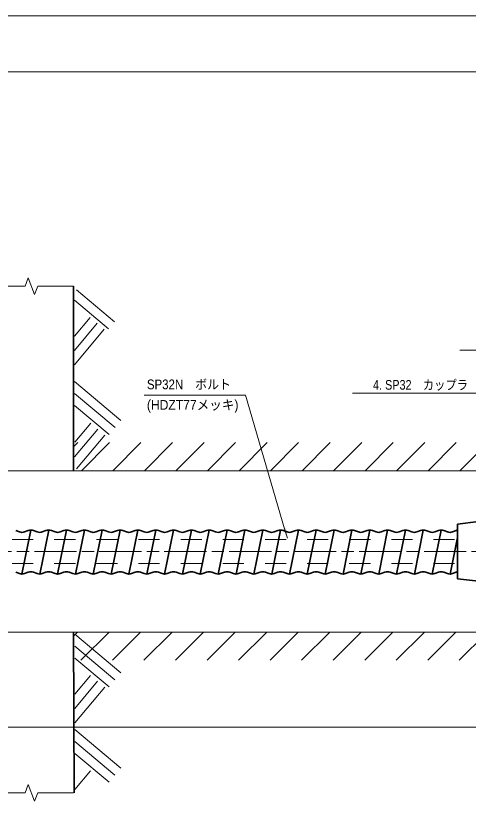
# Model space of a CAD drawing. Units: millimetres at full size, sheet at 1:2.5; details may follow other scales. Extents: x 1983 to 3663, y 1382 to 2584.
# Drawn here: x 2348 to 2670, y 2025 to 2584 of the extents above; entities that cross this region are included whole.
import ezdxf
from ezdxf.enums import TextEntityAlignment as Align

# ---------------------------------------------------------------- set-up
doc = ezdxf.new("R2010")
doc.units = ezdxf.units.MM
doc.header["$LTSCALE"] = 2.5
doc.linetypes.add('CHAIN', pattern=[18.5, 12, -1.5, 3.5, -1.5])
doc.linetypes.add('DASHED_SPACED', pattern=[12, 6, -6])
for name, color, linetype, lineweight in [('1外形線', 7, 'Continuous', 35), ('2細い実線', 3, 'Continuous', 20), ('3隠れ線', 2, 'DASHED_SPACED', 13), ('4中心線', 1, 'CHAIN', 15), ('6寸法線', 4, 'Continuous', 13), ('7 枠・タイトル', 7, 'Continuous', 13)]:
    doc.layers.add(name, color=color, linetype=linetype, lineweight=lineweight)
doc.styles.add('ＭＳ Ｐゴシック', font='')
doc.styles.get('ＭＳ Ｐゴシック').set_extended_font_data('MS PGothic')
pattern_1 = [(45, (2517.183, 2315.113), (-11.22532, 11.22532), [])]

# ---------------------------------------------------------------- blocks, each defined once
blk = doc.blocks.new('filled_arrow')
at = {"color": 0, "linetype": 'Continuous', "lineweight": -2}
blk.add_solid([(7.5, 1.25), (0, 0), (7.5, -1.25)], dxfattribs=at)

msp = doc.modelspace()

# ---------------------------------------------------------------- hatches: boundary and pattern name
at = {"layer": '2細い実線', "lineweight": 13}
h = msp.add_hatch(dxfattribs=at)
h.set_pattern_fill('USER', color=256, style=0, pattern_type=2)
h.set_pattern_definition(pattern_1)
h.paths.add_polyline_path([(2389.376, 2260.237), (2389.376, 2280.237), (3523.465, 2280.237), (3523.465, 2260.237), (3073.725, 2260.237), (3073.725, 2267.737), (3063.725, 2267.737), (3063.725, 2260.237)])
h = msp.add_hatch(dxfattribs=at)
h.set_pattern_fill('USER', color=256, style=0, pattern_type=2)
h.set_pattern_definition(pattern_1)
h.paths.add_polyline_path([(2389.547, 2125.237), (2389.482, 2145.237), (3063.725, 2145.237), (3063.725, 2137.737), (3073.725, 2137.737), (3073.725, 2145.237), (3523.465, 2145.237), (3523.465, 2125.237)])

# ---------------------------------------------------------------- linework, layer by layer
at = {"layer": '1外形線'}
for p, q in [((2389.376, 2391.621), (2389.376, 2260.237)), ((2677.745, 2223.937), (2662.745, 2222.237)), ((2662.745, 2222.237), (2662.745, 2183.237)), ((2348.224, 2217.64), (2350.886, 2216.593)), ((2359.016, 2217.951), (2352.666, 2186.611)), ((2354.423, 2216.593), (2357.087, 2217.632)), ((2360.924, 2217.64), (2363.586, 2216.593)), ((2371.693, 2217.951), (2365.343, 2186.611)), ((2367.123, 2216.593), (2369.787, 2217.632)), ((2373.624, 2217.64), (2376.286, 2216.593)), ((2384.405, 2217.951), (2378.043, 2186.611)), ((2379.823, 2216.593), (2382.487, 2217.632)), ((2386.324, 2217.64), (2388.986, 2216.593)), ((2397.093, 2217.951), (2390.743, 2186.611)), ((2392.523, 2216.593), (2395.187, 2217.632)), ((2399.024, 2217.64), (2401.686, 2216.593)), ((2409.793, 2217.951), (2403.443, 2186.611)), ((2405.223, 2216.593), (2407.887, 2217.632)), ((2411.724, 2217.64), (2414.386, 2216.593)), ((2422.505, 2217.951), (2416.143, 2186.611)), ((2417.923, 2216.593), (2420.587, 2217.632)), ((2424.424, 2217.64), (2427.086, 2216.593)), ((2435.193, 2217.951), (2428.843, 2186.611)), ((2430.623, 2216.593), (2433.287, 2217.632)), ((2437.124, 2217.64), (2439.786, 2216.593)), ((2447.893, 2217.951), (2441.543, 2186.611)), ((2443.323, 2216.593), (2445.987, 2217.632)), ((2449.824, 2217.64), (2452.486, 2216.593)), ((2460.605, 2217.951), (2454.243, 2186.611)), ((2456.023, 2216.593), (2458.687, 2217.632)), ((2462.524, 2217.64), (2465.186, 2216.593)), ((2473.293, 2217.951), (2466.943, 2186.611)), ((2468.723, 2216.593), (2471.387, 2217.632)), ((2475.224, 2217.64), (2477.886, 2216.593)), ((2485.993, 2217.951), (2479.643, 2186.611)), ((2481.423, 2216.593), (2484.087, 2217.632)), ((2487.924, 2217.64), (2490.586, 2216.593)), ((2498.705, 2217.951), (2492.343, 2186.611)), ((2494.123, 2216.593), (2496.787, 2217.632)), ((2500.624, 2217.64), (2503.286, 2216.593)), ((2511.428, 2217.951), (2505.078, 2186.611)), ((2506.823, 2216.593), (2509.487, 2217.632)), ((2513.324, 2217.64), (2515.986, 2216.593)), ((2524.139, 2217.951), (2517.778, 2186.611)), ((2519.523, 2216.593), (2522.187, 2217.632)), ((2526.024, 2217.64), (2528.686, 2216.593)), ((2536.828, 2217.951), (2530.478, 2186.611)), ((2532.223, 2216.593), (2534.887, 2217.632)), ((2538.724, 2217.64), (2541.386, 2216.593)), ((2549.505, 2217.951), (2543.155, 2186.611)), ((2544.923, 2216.593), (2547.587, 2217.632)), ((2551.424, 2217.64), (2554.086, 2216.593)), ((2562.216, 2217.951), (2555.855, 2186.611)), ((2557.623, 2216.593), (2560.287, 2217.632)), ((2564.124, 2217.64), (2566.786, 2216.593)), ((2574.905, 2217.951), (2568.555, 2186.611)), ((2570.323, 2216.593), (2572.987, 2217.632)), ((2576.824, 2217.64), (2579.486, 2216.593)), ((2587.605, 2217.951), (2581.255, 2186.611)), ((2583.023, 2216.593), (2585.687, 2217.632)), ((2589.524, 2217.64), (2592.186, 2216.593)), ((2600.305, 2217.951), (2593.955, 2186.611)), ((2595.723, 2216.593), (2598.387, 2217.632)), ((2602.224, 2217.64), (2604.886, 2216.593)), ((2613.005, 2217.951), (2606.655, 2186.611)), ((2608.423, 2216.593), (2611.087, 2217.632)), ((2614.924, 2217.64), (2617.586, 2216.593)), ((2625.705, 2217.951), (2619.355, 2186.611)), ((2621.123, 2216.593), (2623.787, 2217.632)), ((2627.624, 2217.64), (2630.286, 2216.593)), ((2638.416, 2217.951), (2632.055, 2186.611)), ((2633.823, 2216.593), (2636.487, 2217.632)), ((2640.324, 2217.64), (2642.986, 2216.593)), ((2651.105, 2217.951), (2644.755, 2186.611)), ((2646.523, 2216.593), (2649.187, 2217.632)), ((2653.024, 2217.64), (2655.686, 2216.593)), ((2659.223, 2216.593), (2661.887, 2217.632)), ((2662.745, 2212.722), (2657.455, 2186.611)), ((2348.224, 2187.95), (2350.886, 2186.903)), ((2354.423, 2186.903), (2357.087, 2187.942)), ((2360.924, 2187.95), (2363.586, 2186.903)), ((2367.123, 2186.903), (2369.787, 2187.942)), ((2373.624, 2187.95), (2376.286, 2186.903)), ((2379.823, 2186.903), (2382.487, 2187.942)), ((2386.324, 2187.95), (2388.986, 2186.903)), ((2392.523, 2186.903), (2395.187, 2187.942)), ((2399.024, 2187.95), (2401.686, 2186.903)), ((2405.223, 2186.903), (2407.887, 2187.942)), ((2411.724, 2187.95), (2414.386, 2186.903)), ((2417.923, 2186.903), (2420.587, 2187.942)), ((2424.424, 2187.95), (2427.086, 2186.903)), ((2430.623, 2186.903), (2433.287, 2187.942)), ((2437.124, 2187.95), (2439.786, 2186.903)), ((2443.323, 2186.903), (2445.987, 2187.942)), ((2449.824, 2187.95), (2452.486, 2186.903)), ((2456.023, 2186.903), (2458.687, 2187.942)), ((2462.524, 2187.95), (2465.186, 2186.903)), ((2468.723, 2186.903), (2471.387, 2187.942)), ((2475.224, 2187.95), (2477.886, 2186.903)), ((2481.423, 2186.903), (2484.087, 2187.942)), ((2487.924, 2187.95), (2490.586, 2186.903)), ((2494.123, 2186.903), (2496.787, 2187.942)), ((2500.624, 2187.95), (2503.286, 2186.903)), ((2506.823, 2186.903), (2509.487, 2187.942)), ((2513.324, 2187.95), (2515.986, 2186.903)), ((2519.523, 2186.903), (2522.187, 2187.942)), ((2526.024, 2187.95), (2528.686, 2186.903)), ((2532.223, 2186.903), (2534.887, 2187.942)), ((2538.724, 2187.95), (2541.386, 2186.903)), ((2544.923, 2186.903), (2547.587, 2187.942)), ((2551.424, 2187.95), (2554.086, 2186.903)), ((2557.623, 2186.903), (2560.287, 2187.942)), ((2564.124, 2187.95), (2566.786, 2186.903)), ((2570.323, 2186.903), (2572.987, 2187.942)), ((2576.824, 2187.95), (2579.486, 2186.903)), ((2583.023, 2186.903), (2585.687, 2187.942)), ((2589.524, 2187.95), (2592.186, 2186.903)), ((2595.723, 2186.903), (2598.387, 2187.942)), ((2602.224, 2187.95), (2604.886, 2186.903)), ((2608.423, 2186.903), (2611.087, 2187.942)), ((2614.924, 2187.95), (2617.586, 2186.903)), ((2621.123, 2186.903), (2623.787, 2187.942)), ((2627.624, 2187.95), (2630.286, 2186.903)), ((2633.823, 2186.903), (2636.487, 2187.942)), ((2640.324, 2187.95), (2642.986, 2186.903)), ((2646.523, 2186.903), (2649.187, 2187.942)), ((2653.024, 2187.95), (2655.686, 2186.903)), ((2659.223, 2186.903), (2661.887, 2187.942)), ((2677.745, 2181.537), (2662.745, 2183.237)), ((2389.482, 2145.237), (2389.855, 2030.809))]:
    msp.add_line(p, q, dxfattribs=at)
for centre, radius, start, end in [((2352.655, 2221.801), 5.5, 251.24295, 288.75705), ((2359.016, 2211.951), 6, 71.46161, 108.75705), ((2365.355, 2221.801), 5.5, 251.24295, 288.75705), ((2371.716, 2211.951), 6, 71.46161, 108.75705), ((2378.055, 2221.801), 5.5, 251.24295, 288.75705), ((2384.416, 2211.951), 6, 71.46161, 108.75705), ((2390.755, 2221.801), 5.5, 251.24295, 288.75705), ((2397.116, 2211.951), 6, 71.46161, 108.75705), ((2403.455, 2221.801), 5.5, 251.24295, 288.75705), ((2409.816, 2211.951), 6, 71.46161, 108.75705), ((2416.155, 2221.801), 5.5, 251.24295, 288.75705), ((2422.516, 2211.951), 6, 71.46161, 108.75705), ((2428.855, 2221.801), 5.5, 251.24295, 288.75705), ((2435.216, 2211.951), 6, 71.46161, 108.75705), ((2441.555, 2221.801), 5.5, 251.24295, 288.75705), ((2447.916, 2211.951), 6, 71.46161, 108.75705), ((2454.255, 2221.801), 5.5, 251.24295, 288.75705), ((2460.616, 2211.951), 6, 71.46161, 108.75705), ((2466.955, 2221.801), 5.5, 251.24295, 288.75705), ((2473.316, 2211.951), 6, 71.46161, 108.75705), ((2479.655, 2221.801), 5.5, 251.24295, 288.75705), ((2486.016, 2211.951), 6, 71.46161, 108.75705), ((2492.355, 2221.801), 5.5, 251.24295, 288.75705), ((2498.716, 2211.951), 6, 71.46161, 108.75705), ((2505.055, 2221.801), 5.5, 251.24295, 288.75705), ((2511.416, 2211.951), 6, 71.46161, 108.75705), ((2517.755, 2221.801), 5.5, 251.24295, 288.75705), ((2524.116, 2211.951), 6, 71.46161, 108.75705), ((2530.455, 2221.801), 5.5, 251.24295, 288.75705), ((2536.816, 2211.951), 6, 71.46161, 108.75705), ((2543.155, 2221.801), 5.5, 251.24295, 288.75705), ((2549.516, 2211.951), 6, 71.46161, 108.75705), ((2555.855, 2221.801), 5.5, 251.24295, 288.75705), ((2562.216, 2211.951), 6, 71.46161, 108.75705), ((2568.555, 2221.801), 5.5, 251.24295, 288.75705), ((2574.916, 2211.951), 6, 71.46161, 108.75705), ((2581.255, 2221.801), 5.5, 251.24295, 288.75705), ((2587.616, 2211.951), 6, 71.46161, 108.75705), ((2593.955, 2221.801), 5.5, 251.24295, 288.75705), ((2600.316, 2211.951), 6, 71.46161, 108.75705), ((2606.655, 2221.801), 5.5, 251.24295, 288.75705), ((2613.016, 2211.951), 6, 71.46161, 108.75705), ((2619.355, 2221.801), 5.5, 251.24295, 288.75705), ((2625.716, 2211.951), 6, 71.46161, 108.75705), ((2632.055, 2221.801), 5.5, 251.24295, 288.75705), ((2638.416, 2211.951), 6, 71.46161, 108.75705), ((2644.755, 2221.801), 5.5, 251.24295, 288.75705), ((2651.116, 2211.951), 6, 71.46161, 108.75705), ((2657.455, 2221.801), 5.5, 251.24295, 288.75705), ((2663.816, 2211.951), 6, 100.28187, 108.75705), ((2359.016, 2182.261), 6, 71.46161, 108.75705), ((2371.716, 2182.261), 6, 71.46161, 108.75705), ((2384.416, 2182.261), 6, 71.46161, 108.75705), ((2397.116, 2182.261), 6, 71.46161, 108.75705), ((2409.816, 2182.261), 6, 71.46161, 108.75705), ((2422.516, 2182.261), 6, 71.46161, 108.75705), ((2435.216, 2182.261), 6, 71.46161, 108.75705), ((2447.916, 2182.261), 6, 71.46161, 108.75705), ((2460.616, 2182.261), 6, 71.46161, 108.75705), ((2473.316, 2182.261), 6, 71.46161, 108.75705), ((2486.016, 2182.261), 6, 71.46161, 108.75705), ((2498.716, 2182.261), 6, 71.46161, 108.75705), ((2511.416, 2182.261), 6, 71.46161, 108.75705), ((2524.116, 2182.261), 6, 71.46161, 108.75705), ((2536.816, 2182.261), 6, 71.46161, 108.75705), ((2549.516, 2182.261), 6, 71.46161, 108.75705), ((2562.216, 2182.261), 6, 71.46161, 108.75705), ((2574.916, 2182.261), 6, 71.46161, 108.75705), ((2587.616, 2182.261), 6, 71.46161, 108.75705), ((2600.316, 2182.261), 6, 71.46161, 108.75705), ((2613.016, 2182.261), 6, 71.46161, 108.75705), ((2625.716, 2182.261), 6, 71.46161, 108.75705), ((2638.416, 2182.261), 6, 71.46161, 108.75705), ((2651.116, 2182.261), 6, 71.46161, 108.75705), ((2663.816, 2182.261), 6, 100.28187, 108.75705), ((2352.655, 2192.111), 5.5, 251.24295, 288.75705), ((2365.355, 2192.111), 5.5, 251.24295, 288.75705), ((2378.055, 2192.111), 5.5, 251.24295, 288.75705), ((2390.755, 2192.111), 5.5, 251.24295, 288.75705), ((2403.455, 2192.111), 5.5, 251.24295, 288.75705), ((2416.155, 2192.111), 5.5, 251.24295, 288.75705), ((2428.855, 2192.111), 5.5, 251.24295, 288.75705), ((2441.555, 2192.111), 5.5, 251.24295, 288.75705), ((2454.255, 2192.111), 5.5, 251.24295, 288.75705), ((2466.955, 2192.111), 5.5, 251.24295, 288.75705), ((2479.655, 2192.111), 5.5, 251.24295, 288.75705), ((2492.355, 2192.111), 5.5, 251.24295, 288.75705), ((2505.055, 2192.111), 5.5, 251.24295, 288.75705), ((2517.755, 2192.111), 5.5, 251.24295, 288.75705), ((2530.455, 2192.111), 5.5, 251.24295, 288.75705), ((2543.155, 2192.111), 5.5, 251.24295, 288.75705), ((2555.855, 2192.111), 5.5, 251.24295, 288.75705), ((2568.555, 2192.111), 5.5, 251.24295, 288.75705), ((2581.255, 2192.111), 5.5, 251.24295, 288.75705), ((2593.955, 2192.111), 5.5, 251.24295, 288.75705), ((2606.655, 2192.111), 5.5, 251.24295, 288.75705), ((2619.355, 2192.111), 5.5, 251.24295, 288.75705), ((2632.055, 2192.111), 5.5, 251.24295, 288.75705), ((2644.755, 2192.111), 5.5, 251.24295, 288.75705), ((2657.455, 2192.111), 5.5, 251.24295, 288.75705)]:
    msp.add_arc(centre, radius, start, end, dxfattribs=at)
at = {"layer": '2細い実線'}
for p, q in [((2357.197, 2397.621), (2354.947, 2391.621)), ((2357.197, 2397.621), (2361.697, 2385.621)), ((2329.518, 2391.621), (2354.947, 2391.621)), ((2363.947, 2391.621), (2361.697, 2385.621)), ((2363.947, 2391.621), (2389.376, 2391.621)), ((3063.725, 2260.237), (2329.745, 2260.237)), ((3063.725, 2145.237), (2329.744, 2145.237)), ((2357.195, 2036.809), (2354.945, 2030.809)), ((2357.195, 2036.809), (2361.695, 2024.809)), ((2329.516, 2030.809), (2354.945, 2030.809)), ((2363.945, 2030.809), (2361.695, 2024.809)), ((2363.945, 2030.809), (2389.374, 2030.809))]:
    msp.add_line(p, q, dxfattribs=at)
at = {"layer": '2細い実線', "lineweight": 13}
for p, q in [((2418.57, 2366.26), (2391.484, 2388.987)), ((2414.351, 2361.232), (2389.967, 2381.694)), ((2389.967, 2355.994), (2401.215, 2369.399)), ((2389.967, 2345.784), (2406.243, 2365.181)), ((2389.967, 2335.575), (2411.27, 2360.963)), ((2423.177, 2295.944), (2389.967, 2323.811)), ((2418.959, 2290.917), (2389.967, 2315.244)), ((2414.741, 2285.89), (2389.967, 2306.678)), ((2390.356, 2280.651), (2401.605, 2294.057)), ((2389.967, 2269.977), (2406.632, 2289.838)), ((2391.55, 2261.655), (2411.659, 2285.62)), ((2423.115, 2116.357), (2390.277, 2143.911)), ((2418.896, 2111.329), (2390.277, 2135.344)), ((2414.678, 2106.302), (2390.277, 2126.777)), ((2390.277, 2090.835), (2406.569, 2110.251)), ((2390.293, 2101.064), (2401.542, 2114.469)), ((2390.277, 2080.626), (2411.596, 2106.033)), ((2423.13, 2048.397), (2390.277, 2075.964)), ((2418.912, 2043.37), (2390.277, 2067.397)), ((2414.693, 2038.342), (2390.277, 2058.83)), ((2390.308, 2033.104), (2401.557, 2046.509))]:
    msp.add_line(p, q, dxfattribs=at)
at = {"layer": '3隠れ線'}
for p, q in [((2315.716, 2211.237), (2662.745, 2211.237)), ((2315.716, 2194.237), (2662.745, 2194.237))]:
    msp.add_line(p, q, dxfattribs=at)
at = {"layer": '4中心線'}
msp.add_line((2222.745, 2202.737), (3518.725, 2202.737), dxfattribs=at)
at = {"layer": '6寸法線'}
msp.add_line((2222.745, 2077.536), (3491.258, 2077.536), dxfattribs=at)
for points in [[(2803.034, 2230.681), (2801.12, 2237.414), (2770.272, 2345.943), (2664.468, 2345.943)], [(2541.645, 2212.113), (2539.678, 2218.831), (2511.787, 2314.12), (2439.621, 2314.12)], [(2722.691, 2209.593), (2720.18, 2216.127), (2681.987, 2315.479), (2587.918, 2315.479)]]:
    msp.add_lwpolyline(points, dxfattribs=at)
at = {"layer": '7 枠・タイトル'}
for p, q in [((1982.78, 2584.215), (3662.78, 2584.215)), ((2022.78, 2544.215), (3622.78, 2544.215))]:
    msp.add_line(p, q, dxfattribs=at)

# ---------------------------------------------------------------- block references
at = {"layer": '6寸法線', "xscale": 0.933, "yscale": 0.933, "rotation": 106.3}
msp.add_blockref('filled_arrow', (2541.645, 2212.113), dxfattribs=at)

# ---------------------------------------------------------------- texts
at = {"layer": '6寸法線', "style": 'ＭＳ Ｐゴシック'}
for s, width, p in [('SP32N\u3000ボルト', 0.9, (2441.627, 2316.146)), ('(HDZT77メッキ)', 0.95, (2441.627, 2301.558))]:
    msp.add_text(s, height=6.928, dxfattribs=dict(at, width=width)).set_placement(p, align=Align.BOTTOM_LEFT)
at = {"layer": '6寸法線', "style": 'ＭＳ Ｐゴシック', "width": 0.85}
msp.add_text('4. SP32\u3000カップラ', height=6.928, dxfattribs=at).set_placement((2670.225, 2321.349), align=Align.MIDDLE_RIGHT)

doc.saveas('drawing.dxf')
